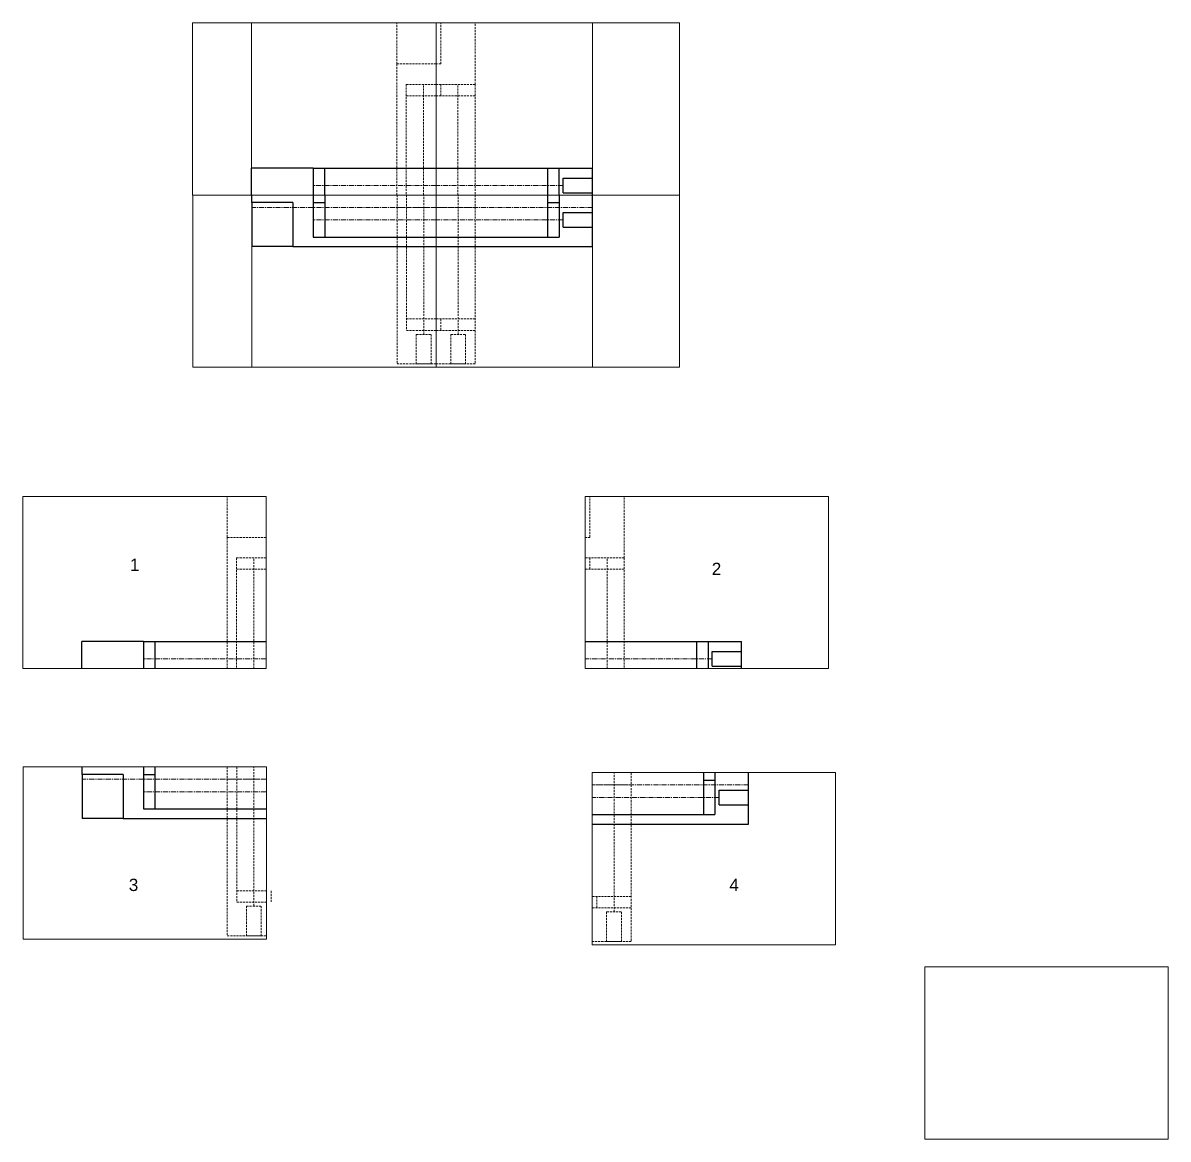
# Model space of a CAD drawing. Header units: inches. Extents: x -2202 to 2020, y -1586 to 1671.
# Drawn here: x -1302 to 96, y 310 to 1671 of the extents above; entities that cross this region are included whole.
import ezdxf

# ---------------------------------------------------------------- set-up
doc = ezdxf.new("R2010")
doc.units = ezdxf.units.IN
doc.header["$LTSCALE"] = 5
doc.header["$MEASUREMENT"] = 0
doc.linetypes.add('CENTER', pattern=[2, 1.25, -0.25, 0.25, -0.25])
doc.linetypes.add('DASHED', pattern=[0.75, 0.5, -0.25])
doc.styles.get("Standard").update_dxf_attribs({"font": 'arial.ttf'})

msp = doc.modelspace()

# ---------------------------------------------------------------- linework, layer by layer
at = {"color": 240, "linetype": 'Continuous', "lineweight": 0, "true_color": 0xed1f24}
for p, q in [((-1094.692, 1671.253), (-797.692, 1671.253)), ((-1094.692, 1461.253), (-1094.692, 1671.253)), ((-1022.692, 1494.003), (-1022.692, 1671.253)), ((-797.692, 1671.253), (-797.692, 1461.253)), ((-797.692, 1461.253), (-797.692, 1671.253)), ((-797.692, 1671.253), (-797.692, 1461.253)), ((-797.692, 1671.253), (-500.692, 1671.253)), ((-797.692, 1461.253), (-797.692, 1671.253)), ((-606.692, 1494.003), (-606.692, 1671.253)), ((-500.692, 1671.253), (-500.692, 1461.253)), ((-797.692, 1461.253), (-1094.692, 1461.253)), ((-1094.692, 1461.253), (-797.692, 1461.253)), ((-797.5, 1461.253), (-1094.5, 1461.253)), ((-1094.5, 1461.253), (-797.5, 1461.253)), ((-1094.5, 1251.253), (-1094.5, 1461.253)), ((-500.692, 1461.253), (-797.692, 1461.253)), ((-797.692, 1461.253), (-500.692, 1461.253)), ((-797.5, 1461.253), (-797.5, 1251.253)), ((-797.5, 1251.253), (-797.5, 1461.253)), ((-500.5, 1461.253), (-797.5, 1461.253)), ((-797.5, 1461.253), (-797.5, 1251.253)), ((-797.5, 1461.253), (-500.5, 1461.253)), ((-797.5, 1251.253), (-797.5, 1461.253)), ((-500.5, 1461.253), (-500.5, 1251.253)), ((-1022.5, 1398.503), (-1022.5, 1251.253)), ((-606.5, 1398.503), (-606.5, 1251.253)), ((-797.5, 1251.253), (-1094.5, 1251.253)), ((-500.5, 1251.253), (-797.5, 1251.253)), ((-1301.884, 1093.756), (-1004.884, 1093.756)), ((-1301.884, 883.756), (-1301.884, 1093.756)), ((-1004.884, 1093.756), (-1004.884, 883.756)), ((-1004.884, 883.756), (-1004.884, 1093.756)), ((-615.692, 1093.756), (-615.692, 883.756)), ((-615.692, 1093.756), (-318.692, 1093.756)), ((-615.692, 883.756), (-615.692, 1093.756)), ((-318.692, 1093.756), (-318.692, 883.756)), ((-1004.884, 883.756), (-1301.884, 883.756)), ((-1301.884, 883.756), (-1004.884, 883.756)), ((-318.692, 883.756), (-615.692, 883.756)), ((-615.692, 883.756), (-318.692, 883.756)), ((-1004.692, 763.753), (-1301.692, 763.753)), ((-1301.692, 763.753), (-1004.692, 763.753)), ((-1301.692, 553.753), (-1301.692, 763.753)), ((-1004.692, 763.753), (-1004.692, 553.753)), ((-1004.692, 553.753), (-1004.692, 763.753)), ((-310.192, 756.753), (-607.192, 756.753)), ((-607.192, 756.753), (-607.192, 546.753)), ((-607.192, 756.753), (-310.192, 756.753)), ((-607.192, 546.753), (-607.192, 756.753)), ((-310.192, 756.753), (-310.192, 546.753)), ((-1004.692, 553.753), (-1301.692, 553.753)), ((-310.192, 546.753), (-607.192, 546.753)), ((-201.192, 519.753), (95.808, 519.753)), ((-201.192, 309.753), (-201.192, 519.753)), ((95.808, 519.753), (95.808, 309.753)), ((95.808, 309.753), (-201.192, 309.753))]:
    msp.add_line(p, q, dxfattribs=at)
at = {"color": 18, "linetype": 'DASHED', "lineweight": 0, "true_color": 0x000000}
for p, q in [((-845.442, 1621.253), (-845.442, 1671.253)), ((-797.692, 1671.253), (-845.442, 1671.253)), ((-797.692, 1461.253), (-797.692, 1671.253)), ((-797.692, 1461.253), (-797.692, 1671.253)), ((-791.942, 1621.253), (-791.942, 1671.253)), ((-791.942, 1671.253), (-749.942, 1671.253)), ((-749.942, 1596.253), (-749.942, 1671.253)), ((-797.692, 1621.253), (-845.442, 1621.253)), ((-845.442, 1621.253), (-845.442, 1461.253)), ((-791.942, 1621.253), (-797.692, 1621.253)), ((-797.692, 1596.253), (-833.942, 1596.253)), ((-833.942, 1596.253), (-833.942, 1461.253)), ((-812.942, 1461.253), (-812.942, 1596.253)), ((-749.942, 1596.253), (-797.692, 1596.253)), ((-791.942, 1596.253), (-791.942, 1582.253)), ((-770.942, 1461.253), (-770.942, 1596.253)), ((-749.942, 1596.253), (-749.942, 1461.253)), ((-797.692, 1582.253), (-833.942, 1582.253)), ((-749.942, 1582.253), (-797.692, 1582.253)), ((-797.692, 1494.003), (-797.692, 1461.253)), ((-797.692, 1494.003), (-797.692, 1461.253)), ((-845.25, 1461.253), (-845.25, 1255.253)), ((-833.75, 1461.253), (-833.75, 1296.253)), ((-812.75, 1291.253), (-812.75, 1461.253)), ((-797.5, 1461.253), (-797.5, 1398.503)), ((-797.5, 1255.253), (-797.5, 1461.253)), ((-797.5, 1461.253), (-797.5, 1398.503)), ((-797.5, 1255.253), (-797.5, 1461.253)), ((-770.75, 1291.253), (-770.75, 1461.253)), ((-749.75, 1461.253), (-749.75, 1296.253)), ((-797.5, 1446.253), (-845.25, 1446.253)), ((-749.75, 1446.253), (-797.5, 1446.253)), ((-797.5, 1310.253), (-833.75, 1310.253)), ((-749.75, 1310.253), (-797.5, 1310.253)), ((-791.75, 1310.253), (-791.75, 1296.253)), ((-791.75, 1310.253), (-791.75, 1296.253)), ((-797.5, 1296.253), (-833.75, 1296.253)), ((-821.75, 1291.253), (-803.75, 1291.253)), ((-821.75, 1291.253), (-821.75, 1255.253)), ((-803.75, 1291.253), (-803.75, 1255.253)), ((-749.75, 1296.253), (-797.5, 1296.253)), ((-779.75, 1291.253), (-761.75, 1291.253)), ((-779.75, 1291.253), (-779.75, 1255.253)), ((-761.75, 1291.253), (-761.75, 1255.253)), ((-749.75, 1296.253), (-749.75, 1255.253)), ((-845.25, 1255.253), (-797.5, 1255.253)), ((-821.75, 1255.253), (-803.75, 1255.253)), ((-797.5, 1255.253), (-749.75, 1255.253)), ((-779.75, 1255.253), (-761.75, 1255.253)), ((-1052.634, 1043.756), (-1052.634, 1093.756)), ((-1004.884, 1093.756), (-1052.634, 1093.756)), ((-1004.884, 883.756), (-1004.884, 1093.756)), ((-615.692, 883.756), (-615.692, 1093.756)), ((-609.942, 1043.756), (-609.942, 1093.756)), ((-609.942, 1093.756), (-567.942, 1093.756)), ((-567.942, 1018.756), (-567.942, 1093.756)), ((-1004.884, 1043.756), (-1052.634, 1043.756)), ((-1052.634, 1043.756), (-1052.634, 883.756)), ((-609.942, 1043.756), (-615.692, 1043.756)), ((-1004.884, 1018.756), (-1041.134, 1018.756)), ((-1041.134, 1018.756), (-1041.134, 883.756)), ((-1020.134, 883.756), (-1020.134, 1018.756)), ((-567.942, 1018.756), (-615.692, 1018.756)), ((-609.942, 1018.756), (-609.942, 1004.756)), ((-588.942, 883.756), (-588.942, 1018.756)), ((-567.942, 1018.756), (-567.942, 883.756)), ((-1004.884, 1004.756), (-1041.134, 1004.756)), ((-567.942, 1004.756), (-615.692, 1004.756)), ((-1004.884, 916.506), (-1004.884, 883.756)), ((-615.692, 916.506), (-615.692, 883.756)), ((-1052.442, 763.753), (-1052.442, 557.753)), ((-1040.942, 763.753), (-1040.942, 598.753)), ((-1019.942, 593.753), (-1019.942, 763.753)), ((-1004.692, 763.753), (-1004.692, 701.003)), ((-1004.692, 557.753), (-1004.692, 763.753)), ((-607.192, 550.753), (-607.192, 756.753)), ((-607.192, 756.753), (-607.192, 694.003)), ((-580.442, 586.753), (-580.442, 756.753)), ((-559.442, 756.753), (-559.442, 591.753)), ((-1004.692, 748.753), (-1052.442, 748.753)), ((-559.442, 741.753), (-607.192, 741.753)), ((-1004.692, 612.753), (-1040.942, 612.753)), ((-998.942, 612.753), (-998.942, 598.753)), ((-559.442, 605.753), (-607.192, 605.753)), ((-601.442, 605.753), (-601.442, 591.753)), ((-1004.692, 598.753), (-1040.942, 598.753)), ((-1028.942, 593.753), (-1010.942, 593.753)), ((-1028.942, 593.753), (-1028.942, 557.753)), ((-1010.942, 593.753), (-1010.942, 557.753)), ((-559.442, 591.753), (-607.192, 591.753)), ((-559.442, 591.753), (-559.442, 550.753)), ((-589.442, 586.753), (-571.442, 586.753)), ((-589.442, 586.753), (-589.442, 550.753)), ((-571.442, 586.753), (-571.442, 550.753)), ((-1052.442, 557.753), (-1004.692, 557.753)), ((-1028.942, 557.753), (-1010.942, 557.753)), ((-607.192, 550.753), (-559.442, 550.753)), ((-589.442, 550.753), (-571.442, 550.753))]:
    msp.add_line(p, q, dxfattribs=at)
at = {"color": 18, "linetype": 'ByBlock', "lineweight": 30, "true_color": 0x000000}
for p, q in [((-1022.692, 1461.253), (-1022.692, 1494.003)), ((-947.692, 1494.003), (-1022.692, 1494.003)), ((-947.692, 1494.003), (-947.692, 1461.253)), ((-947.692, 1494.003), (-797.692, 1494.003)), ((-933.692, 1494.003), (-933.692, 1461.253)), ((-797.692, 1494.003), (-647.692, 1494.003)), ((-661.692, 1494.003), (-661.692, 1461.253)), ((-647.692, 1494.003), (-647.692, 1461.253)), ((-647.692, 1494.003), (-606.692, 1494.003)), ((-642.692, 1464.003), (-642.692, 1482.003)), ((-642.692, 1482.003), (-606.692, 1482.003)), ((-606.692, 1461.253), (-606.692, 1494.003)), ((-606.692, 1464.003), (-606.692, 1482.003)), ((-1022.5, 1452.003), (-1022.5, 1461.253)), ((-947.5, 1461.253), (-947.5, 1410.003)), ((-933.5, 1461.253), (-933.5, 1410.003)), ((-661.5, 1461.253), (-661.5, 1410.003)), ((-647.5, 1461.253), (-647.5, 1410.003)), ((-642.692, 1464.003), (-606.692, 1464.003)), ((-606.5, 1398.503), (-606.5, 1461.253)), ((-972.5, 1452.003), (-1022.5, 1452.003)), ((-1022.5, 1452.003), (-1022.5, 1398.503)), ((-972.5, 1452.003), (-972.5, 1398.503)), ((-642.5, 1422.003), (-642.5, 1440.003)), ((-642.5, 1440.003), (-606.5, 1440.003)), ((-606.5, 1422.003), (-606.5, 1440.003)), ((-642.5, 1422.003), (-606.5, 1422.003)), ((-972.5, 1398.503), (-1022.5, 1398.503)), ((-972.5, 1398.503), (-797.5, 1398.503)), ((-947.5, 1410.003), (-797.5, 1410.003)), ((-797.5, 1410.003), (-647.5, 1410.003)), ((-797.5, 1398.503), (-606.5, 1398.503)), ((-1229.884, 883.756), (-1229.884, 916.506)), ((-1154.884, 916.506), (-1229.884, 916.506)), ((-1154.884, 916.506), (-1154.884, 883.756)), ((-1154.884, 916.506), (-1004.884, 916.506)), ((-1140.884, 916.506), (-1140.884, 883.756)), ((-615.692, 916.506), (-465.692, 916.506)), ((-479.692, 916.506), (-479.692, 883.756)), ((-465.692, 916.506), (-465.692, 883.756)), ((-465.692, 916.506), (-424.692, 916.506)), ((-424.692, 883.756), (-424.692, 916.506)), ((-460.692, 886.506), (-460.692, 904.506)), ((-460.692, 904.506), (-424.692, 904.506)), ((-424.692, 886.506), (-424.692, 904.506)), ((-460.692, 886.506), (-424.692, 886.506)), ((-1229.692, 754.503), (-1229.692, 763.753)), ((-1154.692, 763.753), (-1154.692, 712.503)), ((-1140.692, 763.753), (-1140.692, 712.503)), ((-471.192, 756.753), (-471.192, 705.503)), ((-457.192, 756.753), (-457.192, 705.503)), ((-416.192, 694.003), (-416.192, 756.753)), ((-1179.692, 754.503), (-1229.692, 754.503)), ((-1229.692, 754.503), (-1229.692, 701.003)), ((-1179.692, 754.503), (-1179.692, 701.003)), ((-452.192, 717.503), (-452.192, 735.503)), ((-452.192, 735.503), (-416.192, 735.503)), ((-416.192, 717.503), (-416.192, 735.503)), ((-452.192, 717.503), (-416.192, 717.503)), ((-1179.692, 701.003), (-1229.692, 701.003)), ((-1179.692, 701.003), (-1004.692, 701.003)), ((-1154.692, 712.503), (-1004.692, 712.503)), ((-607.192, 705.503), (-457.192, 705.503)), ((-607.192, 694.003), (-416.192, 694.003))]:
    msp.add_line(p, q, dxfattribs=at)
at = {"color": 18, "linetype": 'CENTER', "lineweight": 20, "true_color": 0x000000}
for p, q in [((-797.692, 1473.003), (-947.692, 1473.003)), ((-642.692, 1473.003), (-797.692, 1473.003)), ((-797.5, 1431.003), (-947.5, 1431.003)), ((-642.5, 1431.003), (-797.5, 1431.003)), ((-1004.884, 895.506), (-1154.884, 895.506)), ((-460.692, 895.506), (-615.692, 895.506)), ((-1004.692, 733.503), (-1154.692, 733.503)), ((-452.192, 726.503), (-607.192, 726.503))]:
    msp.add_line(p, q, dxfattribs=at)
at = {"color": 85, "linetype": 'CENTER', "lineweight": 0, "true_color": 0x58ba48}
for p, q in [((-797.5, 1446.253), (-1022.5, 1446.253)), ((-606.5, 1446.253), (-797.5, 1446.253)), ((-1004.692, 748.753), (-1229.692, 748.753)), ((-416.192, 741.753), (-607.192, 741.753))]:
    msp.add_line(p, q, dxfattribs=at)
at = {"color": 18, "linetype": 'Continuous', "lineweight": 30, "true_color": 0x000000}
for p, q in [((-947.5, 1452.003), (-933.5, 1452.003)), ((-661.5, 1452.003), (-647.5, 1452.003)), ((-1154.692, 754.503), (-1140.692, 754.503)), ((-471.192, 747.503), (-457.192, 747.503))]:
    msp.add_line(p, q, dxfattribs=at)

# ---------------------------------------------------------------- texts
at = {"linetype": 'ByBlock', "lineweight": 0, "char_height": 15, "attachment_point": 1}
for s, insert in [('1', (-1171.177, 1017.85)), ('2', (-461.177, 1012.85)), ('3', (-1172.677, 627.35)), ('4', (-439.677, 627.35))]:
    msp.add_mtext_dynamic_manual_height_columns(s, width=76.57058, gutter_width=1, heights=[0], dxfattribs=dict(at, insert=insert))

doc.saveas('drawing.dxf')
